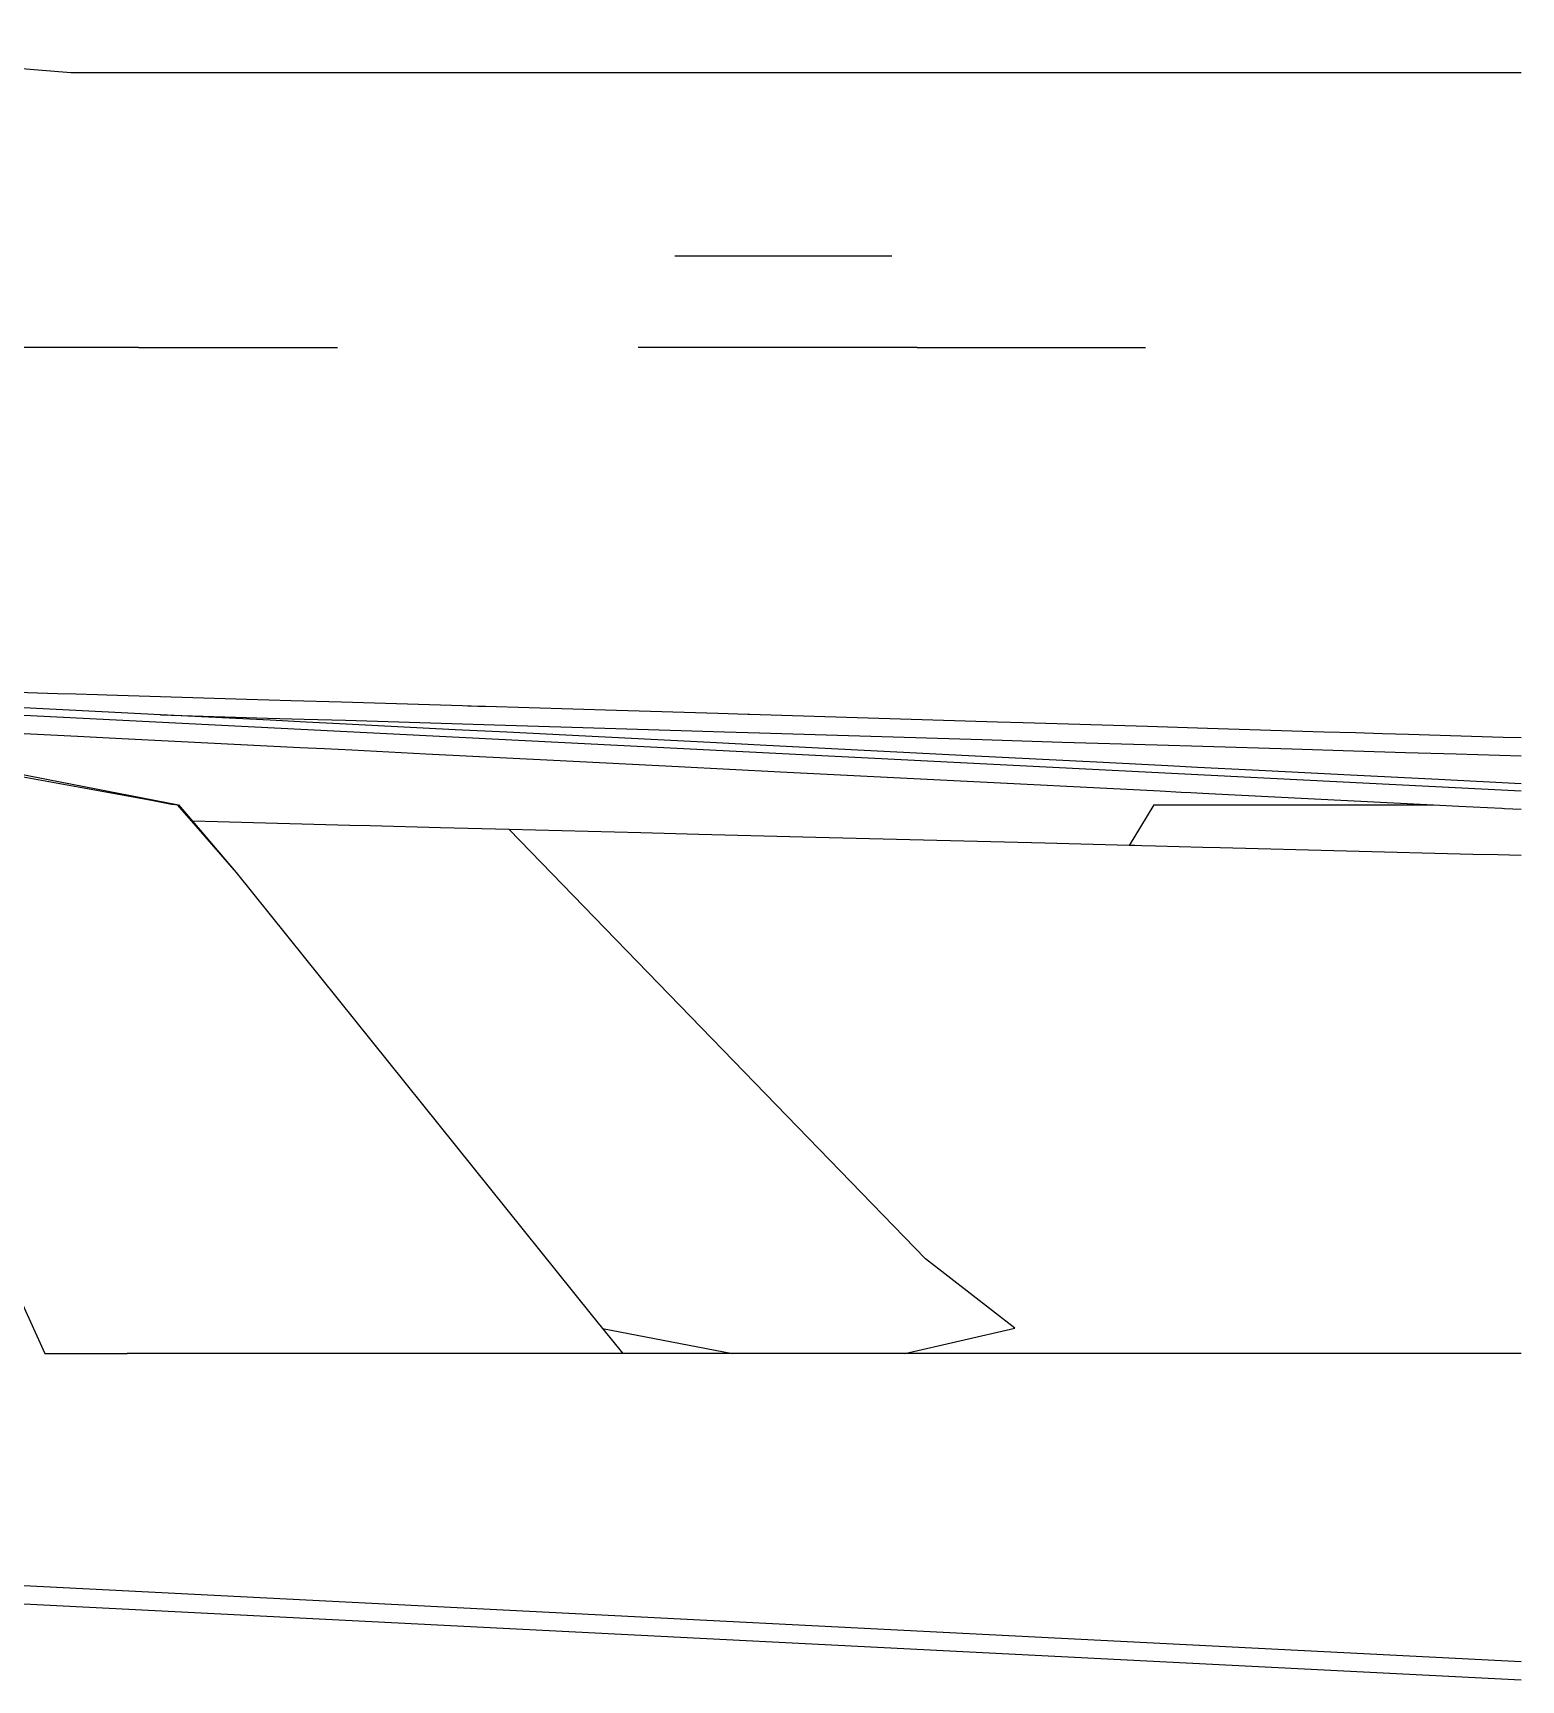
# Model space of a CAD drawing. Header units: metres. Extents: x -53 to 53, y -14 to 13.
# Drawn here: x 37.12 to 53.39, y -13.82 to 4.19 of the extents above; entities that cross this region are included whole.
import ezdxf

# ---------------------------------------------------------------- set-up
doc = ezdxf.new("R2010")
doc.units = ezdxf.units.M
doc.layers.add('SectionCutEdges', color=7, linetype='Continuous')

msp = doc.modelspace()

# ---------------------------------------------------------------- linework, layer by layer
for p, q in [((37.537, 3.75), (32.239, 4.187)), ((53.389, 3.75), (37.537, 3.75)), ((44.141, 1.75), (45.628, 1.75)), ((45.628, 1.75), (46.51, 1.75)), ((38.278, 0.75), (35.819, 0.75)), ((38.278, 0.75), (38.353, 0.75)), ((38.353, 0.75), (40.452, 0.75)), ((46.788, 0.75), (43.739, 0.75)), ((46.788, 0.75), (47.041, 0.75)), ((47.041, 0.75), (49.283, 0.75)), ((38.518, -3.266), (32.489, -2.961)), ((32.489, -3.039), (53.389, -4.099)), ((35.274, -2.968), (37.394, -3.032)), ((37.394, -3.032), (37.594, -3.038)), ((37.594, -3.038), (37.829, -3.045)), ((37.829, -3.045), (37.932, -3.048)), ((37.932, -3.048), (39.459, -3.095)), ((39.459, -3.095), (39.946, -3.109)), ((39.946, -3.109), (40.497, -3.126)), ((40.497, -3.126), (41.82, -3.166)), ((41.82, -3.166), (41.876, -3.168)), ((41.876, -3.168), (41.914, -3.169)), ((41.914, -3.169), (41.986, -3.171)), ((41.986, -3.171), (42.072, -3.174)), ((42.072, -3.174), (43.502, -3.217)), ((43.502, -3.217), (44.615, -3.25)), ((35.26, -3.38), (37.612, -3.499)), ((38.518, -3.266), (39.688, -3.302)), ((39.716, -3.327), (38.518, -3.266)), ((39.688, -3.302), (40.088, -3.314)), ((40.111, -3.347), (39.716, -3.327)), ((40.088, -3.314), (40.54, -3.327)), ((40.549, -3.369), (40.111, -3.347)), ((40.54, -3.327), (41.818, -3.366)), ((41.74, -3.43), (40.549, -3.369)), ((41.818, -3.366), (42.169, -3.377)), ((42.169, -3.377), (43.496, -3.417)), ((43.496, -3.417), (44.683, -3.453)), ((44.615, -3.25), (44.938, -3.26)), ((44.938, -3.26), (44.956, -3.261)), ((44.956, -3.261), (47.666, -3.343)), ((47.666, -3.343), (47.947, -3.351)), ((47.947, -3.351), (49.307, -3.392)), ((49.307, -3.392), (49.962, -3.412)), ((49.962, -3.412), (51.234, -3.451)), ((37.612, -3.499), (38.094, -3.524)), ((38.094, -3.524), (38.676, -3.553)), ((38.676, -3.553), (40.043, -3.623)), ((42.305, -3.458), (41.74, -3.43)), ((44.526, -3.571), (42.305, -3.458)), ((45.14, -3.602), (44.526, -3.571)), ((44.683, -3.453), (45.066, -3.464)), ((45.066, -3.464), (47.499, -3.538)), ((47.499, -3.538), (48.373, -3.564)), ((48.373, -3.564), (49.411, -3.596)), ((49.411, -3.596), (49.911, -3.611)), ((51.234, -3.451), (51.581, -3.461)), ((51.581, -3.461), (51.874, -3.47)), ((51.874, -3.47), (52.157, -3.478)), ((52.157, -3.478), (53.194, -3.51)), ((53.194, -3.51), (53.389, -3.516)), ((35.968, -3.715), (37.289, -3.973)), ((40.043, -3.623), (40.311, -3.636)), ((40.311, -3.636), (40.609, -3.651)), ((40.609, -3.651), (41.419, -3.692)), ((41.419, -3.692), (42.812, -3.763)), ((42.812, -3.763), (44.179, -3.832)), ((47.348, -3.714), (45.14, -3.602)), ((48.822, -3.788), (47.348, -3.714)), ((49.911, -3.611), (50.882, -3.64)), ((50.882, -3.64), (51.556, -3.66)), ((51.556, -3.66), (52.127, -3.678)), ((52.127, -3.678), (52.678, -3.694)), ((52.678, -3.694), (53.389, -3.716)), ((44.179, -3.832), (45.294, -3.889)), ((45.294, -3.889), (47.118, -3.981)), ((49.528, -3.824), (48.822, -3.788)), ((49.852, -3.841), (49.528, -3.824)), ((50.452, -3.871), (49.852, -3.841)), ((51.524, -3.925), (50.452, -3.871)), ((52.488, -3.974), (51.524, -3.925)), ((37.289, -3.973), (38.715, -4.25)), ((47.118, -3.981), (49.443, -4.099)), ((49.443, -4.099), (49.674, -4.111)), ((49.674, -4.111), (49.78, -4.116)), ((49.78, -4.116), (49.977, -4.126)), ((49.977, -4.126), (51.49, -4.203)), ((53.389, -4.02), (52.488, -3.974)), ((38.655, -4.25), (38.162, -4.153)), ((38.715, -4.25), (38.869, -4.431)), ((49.375, -4.25), (49.302, -4.37)), ((49.375, -4.25), (49.445, -4.25)), ((49.445, -4.25), (49.585, -4.25)), ((49.585, -4.25), (49.746, -4.25)), ((49.746, -4.25), (49.865, -4.25)), ((49.865, -4.25), (50.855, -4.25)), ((50.855, -4.25), (51.484, -4.25)), ((51.484, -4.25), (52.43, -4.25)), ((51.49, -4.203), (52.43, -4.25)), ((52.43, -4.25), (52.708, -4.265)), ((52.708, -4.265), (53.178, -4.288)), ((53.178, -4.288), (53.208, -4.29)), ((53.208, -4.29), (53.389, -4.299)), ((38.869, -4.431), (39.344, -4.992)), ((39.142, -4.438), (38.869, -4.431)), ((40.587, -4.476), (39.142, -4.438)), ((40.809, -4.481), (40.587, -4.476)), ((41.578, -4.501), (40.809, -4.481)), ((42.329, -4.52), (41.578, -4.501)), ((49.302, -4.37), (49.104, -4.695)), ((46.878, -9.215), (42.329, -4.52)), ((43.768, -4.558), (42.329, -4.52)), ((44.401, -4.574), (43.768, -4.558)), ((45.681, -4.607), (44.401, -4.574)), ((46.561, -4.629), (45.681, -4.607)), ((48.182, -4.671), (46.561, -4.629)), ((49.104, -4.695), (48.182, -4.671)), ((49.142, -4.696), (49.104, -4.695)), ((49.169, -4.697), (49.142, -4.696)), ((49.245, -4.698), (49.169, -4.697)), ((49.395, -4.702), (49.245, -4.698)), ((49.911, -4.716), (49.395, -4.702)), ((50.099, -4.72), (49.911, -4.716)), ((52.863, -4.792), (50.099, -4.72)), ((53.135, -4.799), (52.863, -4.792)), ((53.389, -4.805), (53.135, -4.799)), ((47.856, -9.97), (46.878, -9.215)), ((36.993, -9.67), (37.255, -10.25)), ((43.349, -9.975), (44.771, -10.25)), ((46.652, -10.25), (47.856, -9.97)), ((37.255, -10.25), (37.465, -10.25)), ((37.465, -10.25), (38.155, -10.25)), ((39.185, -10.25), (38.155, -10.25)), ((40.435, -10.25), (39.185, -10.25)), ((41.525, -10.25), (40.435, -10.25)), ((42.325, -10.25), (41.525, -10.25)), ((42.885, -10.25), (42.325, -10.25)), ((43.525, -10.25), (42.885, -10.25)), ((43.571, -10.25), (43.525, -10.25)), ((53.389, -13.819), (17.489, -11.999)), ((53.389, -13.618), (35.234, -12.698))]:
    msp.add_line(p, q)
at = {"layer": 'SectionCutEdges'}
for p, q in [((35.021, -3.584), (37.62, -4.055)), ((37.62, -4.055), (38.162, -4.153)), ((38.162, -4.153), (38.699, -4.25)), ((38.699, -4.25), (38.779, -4.342)), ((38.779, -4.342), (38.903, -4.485)), ((38.903, -4.485), (39.344, -4.992)), ((39.344, -4.992), (43.227, -9.822)), ((43.227, -9.822), (43.349, -9.975)), ((43.349, -9.975), (43.571, -10.25)), ((44.771, -10.25), (43.571, -10.25)), ((46.652, -10.25), (44.771, -10.25)), ((52.408, -10.25), (46.652, -10.25)), ((52.685, -10.25), (52.408, -10.25)), ((53.389, -10.25), (52.685, -10.25))]:
    msp.add_line(p, q, dxfattribs=at)

doc.saveas('drawing.dxf')
